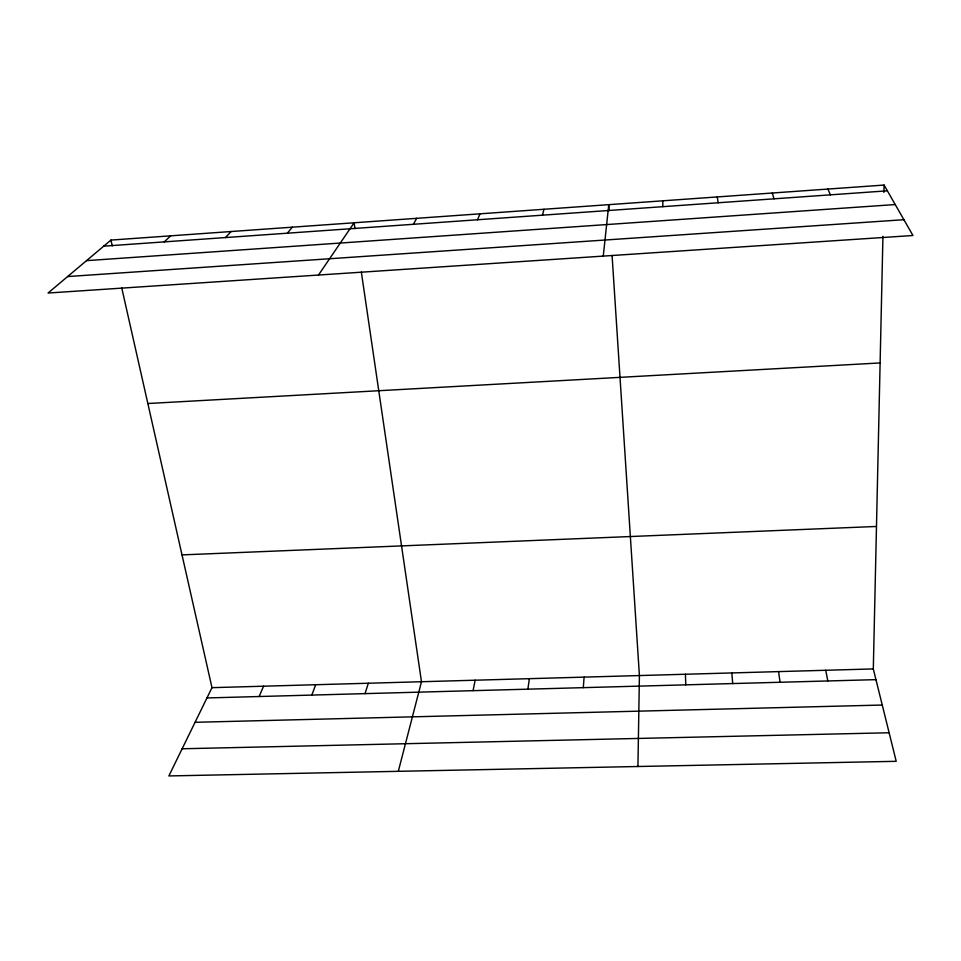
<?xml version="1.0" encoding="UTF-8"?>
<svg xmlns="http://www.w3.org/2000/svg" width="961" height="961" viewBox="0 0 961 961"><rect width="100%" height="100%" fill="white"/><g stroke="black" fill="none" stroke-linecap="round" stroke-linejoin="round"><path stroke-width="1.44" d="M637.936 766.506L639.413 675.559L612.073 255.446M121.735 287.856L211.985 687.668L168.872 775.935L896.205 761.316L873.309 668.928L882.931 236.394M883.904 192.404L884.072 185.065L110.947 240.082L48.05 293.033L912.95 235.505L884.072 185.065M583.291 687.656L584.108 677.121M603.268 256.106L608.769 204.657L609.154 210.639M527.901 689.169L529.355 678.67M473.064 690.671L475.154 680.208M398.31 771.323L421.483 681.733L361.348 272.131M542.448 215.18L543.974 209.27M365.036 693.626L368.339 683.235M311.82 695.079L315.713 684.725M477.545 219.769L479.947 213.822M259.134 696.521L263.59 686.202M413.41 224.297L416.654 218.327M318.475 275.05L354.104 222.784L354.957 228.586M287.375 233.199L292.264 227.18M225.439 237.571L231.133 231.529M164.235 241.896L170.698 235.829M103.728 246.16L887.363 190.819M86.514 260.647L895.232 204.549M67.63 276.552L903.905 219.709M147.85 403.524L880.108 362.946M182.013 554.893L876.48 526.46M211.985 687.668L873.309 668.928M206.963 697.95L875.964 679.643M195.071 722.3L882.258 705.038M182.134 748.775L889.129 732.762M827.914 189.065L830.388 194.843M772.308 193.017L773.989 198.831M110.947 240.082L112.257 245.872M825.739 670.273L827.805 680.953M717.254 196.933L718.155 202.771M778.566 671.607L780.068 682.262M731.802 672.94L732.726 683.559M685.409 674.25L685.782 684.845M662.742 200.813L662.874 206.675"/></g></svg>
